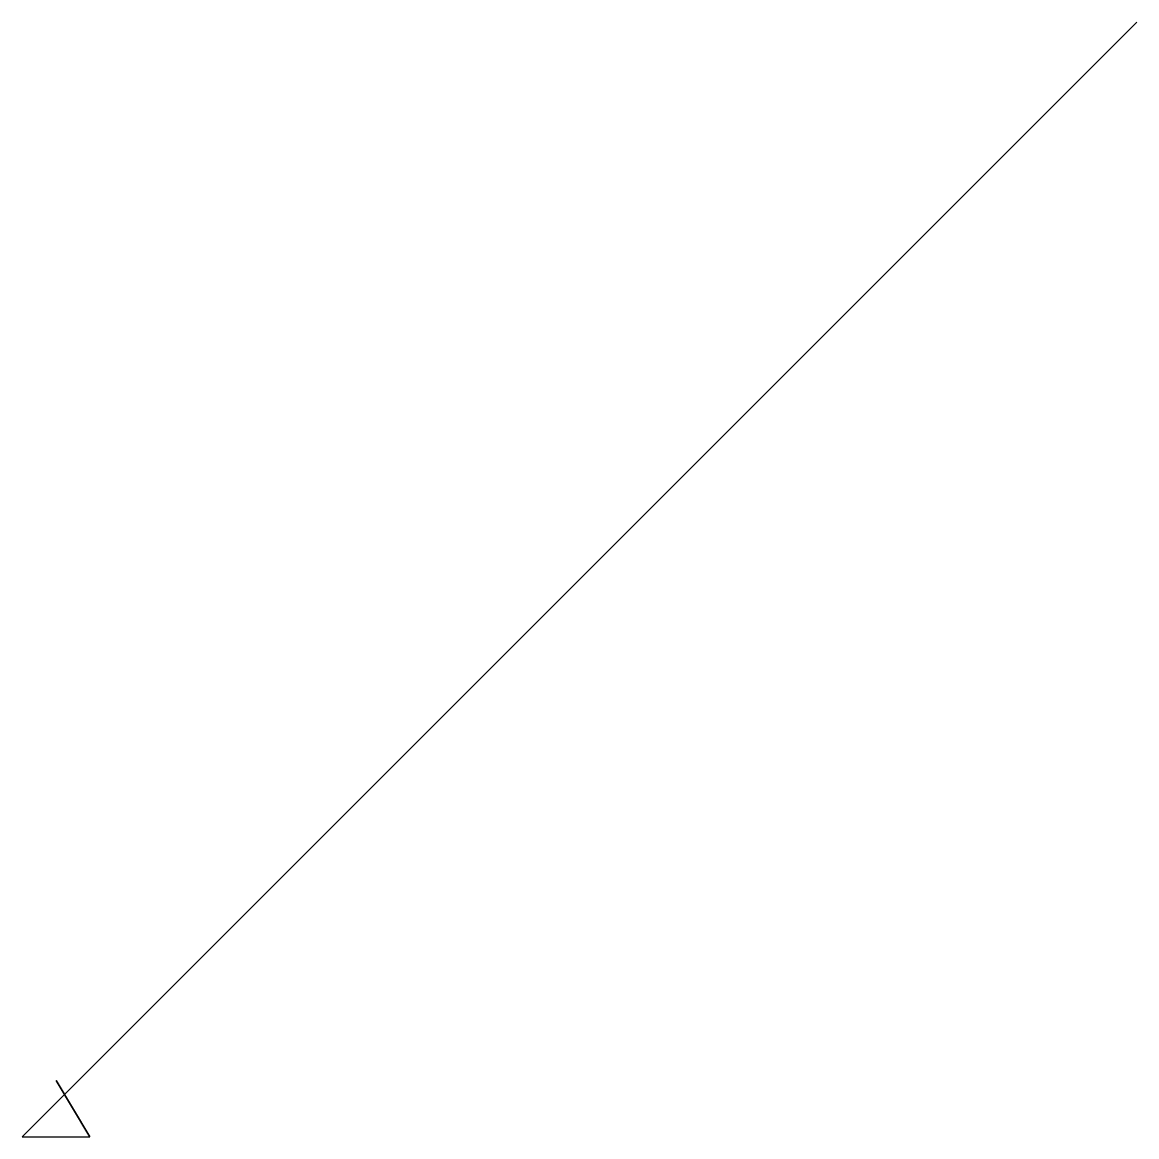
# Model space of a CAD drawing. Extents: x 0 to 99, y 0 to 99.
import ezdxf

# ---------------------------------------------------------------- set-up
doc = ezdxf.new("R2010")
doc.units = 0

msp = doc.modelspace()

# ---------------------------------------------------------------- linework, layer by layer
for p, q in [((99, 99), (0, 0)), ((6, 0), (3, 5)), ((3, 5), (6, 0)), ((0, 0), (6, 0)), ((0.001, 0), (6.001, 0))]:
    msp.add_line(p, q)

doc.saveas('drawing.dxf')
